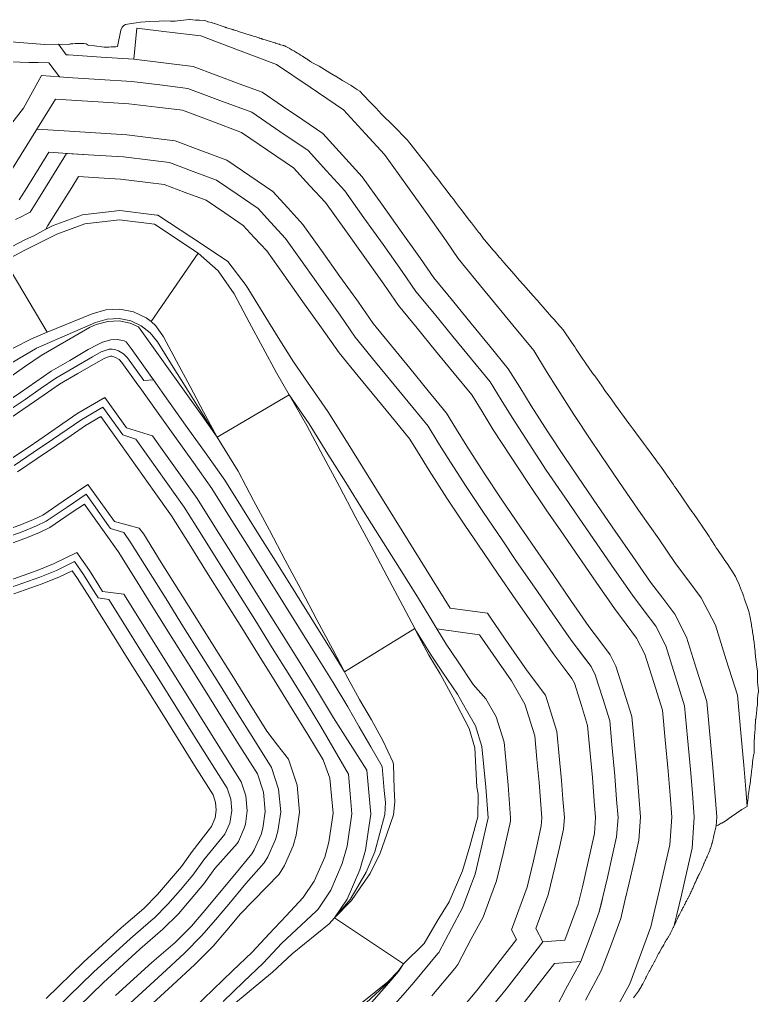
# Model space of a CAD drawing. Header units: inches. Extents: x 477581 to 478656, y 6770716 to 6772554.
# Drawn here: x 478324.3 to 478656.3, y 6772102.3 to 6772540.9 of the extents above; entities that cross this region are included whole.
import ezdxf

# ---------------------------------------------------------------- set-up
doc = ezdxf.new("R2010")
doc.units = ezdxf.units.IN
doc.header["$MEASUREMENT"] = 0
doc.linetypes.add('CONTINUOUS-0-2-1-1-0', pattern=[0])
doc.linetypes.add('CONTINUOUS-0-7-1-1-1', pattern=[0])
for name, color, linetype in [('1', 7, 'Continuous'), ('300', 2, 'Continuous'), ('301', 2, 'Continuous'), ('302', 2, 'Continuous'), ('304', 2, 'Continuous')]:
    doc.layers.add(name, color=color, linetype=linetype)

msp = doc.modelspace()

# ---------------------------------------------------------------- linework, layer by layer
at = {"layer": '1', "linetype": 'CONTINUOUS-0-7-1-1-1', "lineweight": 0}
for points in [[(478465.84, 6772137.16, 310), (478463.41, 6772134.48, 309.64), (478446.8, 6772121.1, 307.5), (478437.87, 6772112.8, 306.32), (478428.32, 6772104.85, 305.08), (478418.57, 6772096.73, 303.81), (478408.16, 6772088.07, 302.45), (478392.52, 6772075.74, 300.47), (478375.74, 6772061.49, 298.39), (478372.49, 6772058.53, 298)], [(478496.72, 6772116.62, 310), (478494.34, 6772113.23, 309.86), (478489.82, 6772108.43, 309.64), (478472.87, 6772094.81, 307.5), (478464.18, 6772086.76, 306.32), (478453.92, 6772078.14, 305.08), (478444.17, 6772070.02, 303.81), (478433.41, 6772061.01, 302.45), (478417.85, 6772048.76, 300.47), (478401.9, 6772035.31, 298.39), (478399.02, 6772032.74, 298)]]:
    msp.add_polyline3d(points, dxfattribs=at)
at = {"layer": '300', "linetype": 'CONTINUOUS-0-2-1-1-0', "lineweight": 0}
for points in [[(478404.54, 6772435.95, 340), (478384.93, 6772448.95, 340), (478369.26, 6772450.88, 340), (478353.57, 6772449.08, 340), (478341.07, 6772444.5, 340), (478327.01, 6772437.36, 340), (478317.6, 6772432.48, 340), (478336.69, 6772400.42, 340)], [(478404.54, 6772435.95, 340), (478383.39, 6772405.16, 340), (478381.16, 6772406.93, 340), (478375.55, 6772409.5, 340), (478369.4, 6772410.72, 340), (478363.04, 6772410.45, 340), (478356.96, 6772408.69, 340), (478336.69, 6772400.42, 340)], [(478445.37, 6772372.24, 334), (478439.68, 6772382.09, 335.29), (478433.6, 6772393.48, 336.58), (478427.52, 6772404.86, 337.87), (478420.66, 6772417.71, 339.11), (478413.47, 6772428.03, 339.71), (478404.54, 6772435.95, 340)], [(478413.05, 6772353.26, 334), (478406.98, 6772364.64, 335.29), (478400.91, 6772376.02, 336.58), (478394.83, 6772387.4, 337.87), (478389, 6772398.31, 339.11), (478385.59, 6772403.21, 339.71), (478383.39, 6772405.16, 340)], [(478336.69, 6772400.42, 340), (478329.34, 6772397.3, 340.8), (478321.66, 6772393.37, 341.66), (478313.76, 6772389.29, 342.54), (478306.45, 6772385.6, 343.34), (478299.1, 6772381.21, 343.71), (478287.97, 6772378.23, 344.4), (478277.44, 6772375.93, 345.48), (478272.34, 6772374.75, 346)], [(478501.84, 6772267.2, 322), (478496.54, 6772277.41, 323.13), (478489.37, 6772290.88, 324.64), (478482.25, 6772304.26, 326.16), (478475.13, 6772317.65, 327.68), (478468.01, 6772331.04, 329.19), (478460.89, 6772344.42, 330.71), (478453.29, 6772358.54, 332.2), (478445.37, 6772372.24, 334)], [(478470.26, 6772247.81, 322), (478465.01, 6772257.88, 323.13), (478457.92, 6772271.21, 324.64), (478450.8, 6772284.59, 326.16), (478443.68, 6772297.98, 327.68), (478436.56, 6772311.37, 329.19), (478429.44, 6772324.76, 330.71), (478422.44, 6772337.92, 332.2), (478414.76, 6772350.47, 333.67), (478413.05, 6772353.26, 334)], [(478530.35, 6772192.81, 316), (478529.73, 6772195.92, 316.32), (478528.9, 6772213.57, 317.43), (478526.23, 6772222.29, 317.55), (478518.99, 6772236.42, 318.61), (478513.2, 6772246.9, 319.67), (478508.23, 6772255.31, 320.65), (478502.53, 6772265.93, 321.86), (478501.84, 6772267.2, 322)], [(478492.84, 6772189.39, 316), (478492.57, 6772195.06, 316.32), (478492.32, 6772206.22, 317.43), (478492.06, 6772207.33, 317.55), (478487.44, 6772216.88, 318.61), (478482.4, 6772226.28, 319.67), (478477.04, 6772235.28, 320.65), (478470.94, 6772246.54, 321.86), (478470.26, 6772247.81, 322)], [(478496.72, 6772116.62, 310), (478506.11, 6772125.69, 311.09), (478511.88, 6772135.66, 311.79), (478517.26, 6772144.35, 312.56), (478523.27, 6772158.41, 313.59), (478526.56, 6772169.47, 314.49), (478530.19, 6772182.56, 315.41), (478530.35, 6772192.81, 316)], [(478465.84, 6772137.16, 310), (478473.44, 6772144.95, 311.09), (478477.38, 6772150.77, 311.79), (478481.74, 6772157.13, 312.56), (478486.35, 6772166.3, 313.59), (478489.28, 6772174.84, 314.49), (478492.28, 6772183.55, 315.41), (478492.84, 6772189.39, 316)]]:
    msp.add_polyline3d(points, dxfattribs=at)
at = {"layer": '301', "linetype": 'CONTINUOUS-0-2-1-1-0', "lineweight": 0}
for p, q in [((478375.61, 6772523.13, 394), (478376.91, 6772537.07, 394)), ((478341.73, 6772529.77, 394), (478345.26, 6772525.05, 394))]:
    msp.add_line(p, q, dxfattribs=at)
for points in [[(478345.26, 6772525.05, 394), (478346.24, 6772524.99, 394), (478360.92, 6772524.06, 394), (478375.61, 6772523.13, 394), (478388.97, 6772521.48, 394), (478402.34, 6772519.84, 394), (478412.65, 6772515.96, 394), (478422.96, 6772512.09, 394), (478433.27, 6772508.22, 394), (478442.39, 6772502.03, 394), (478451.5, 6772495.85, 394), (478460.61, 6772489.66, 394), (478469.43, 6772479.95, 394), (478478.26, 6772470.25, 394), (478486.99, 6772457.98, 394), (478495.73, 6772445.72, 394), (478504.47, 6772433.46, 394), (478510.43, 6772424.81, 394), (478518.79, 6772414.59, 394), (478527.16, 6772404.38, 394), (478535.52, 6772394.17, 394), (478543.88, 6772383.95, 394), (478549.01, 6772375.67, 394), (478554.15, 6772367.38, 394), (478561.64, 6772355.68, 394), (478569.31, 6772344.07, 394), (478577.55, 6772331.98, 394), (478584.02, 6772322.53, 394), (478591.95, 6772311.06, 394), (478599.88, 6772299.6, 394), (478607.8, 6772288.14, 394), (478613.23, 6772280.88, 394), (478618.67, 6772273.62, 394), (478623.93, 6772263.36, 394), (478628.49, 6772248.92, 394), (478633.04, 6772234.48, 394), (478634.4, 6772219.6, 394), (478635.75, 6772204.72, 394), (478636.63, 6772193.63, 394), (478637.52, 6772182.55, 394), (478637.23, 6772178.47, 394)], [(478315.42, 6772487.62, 382), (478326.07, 6772501.08, 382), (478334.22, 6772515.78, 382), (478342.18, 6772515.16, 382), (478345.81, 6772514.93, 382), (478360.24, 6772514.01, 382), (478374.67, 6772513.1, 382), (478387.3, 6772511.54, 382), (478399.92, 6772509.99, 382), (478414.27, 6772504.6, 382), (478428.61, 6772499.21, 382), (478441.29, 6772490.61, 382), (478453.97, 6772482, 382), (478462.18, 6772472.96, 382), (478470.4, 6772463.92, 382), (478479.01, 6772451.84, 382), (478487.61, 6772439.76, 382), (478496.22, 6772427.68, 382), (478502.38, 6772418.75, 382), (478510.7, 6772408.59, 382), (478519.02, 6772398.42, 382), (478527.34, 6772388.25, 382), (478535.67, 6772378.09, 382), (478540.65, 6772370.05, 382), (478545.62, 6772362.01, 382), (478553.19, 6772350.19, 382), (478560.95, 6772338.46, 382), (478569.24, 6772326.31, 382), (478575.73, 6772316.82, 382), (478583.69, 6772305.3, 382), (478591.66, 6772293.78, 382), (478599.63, 6772282.26, 382), (478604.86, 6772275.26, 382), (478610.1, 6772268.27, 382), (478614.59, 6772259.52, 382), (478618.85, 6772246, 382), (478623.11, 6772232.48, 382), (478624.41, 6772218.17, 382), (478625.72, 6772203.87, 382), (478626.57, 6772193.19, 382), (478627.42, 6772182.5, 382), (478626.42, 6772168.57, 382), (478624.03, 6772158.01, 382), (478621.65, 6772147.46, 382), (478619.56, 6772138.71, 382), (478618.42, 6772133.92, 382)], [(478342.18, 6772515.16, 382), (478345.81, 6772514.93, 382), (478360.24, 6772514.01, 382), (478374.67, 6772513.1, 382), (478387.3, 6772511.54, 382), (478399.92, 6772509.99, 382), (478414.27, 6772504.6, 382), (478428.61, 6772499.21, 382), (478441.29, 6772490.61, 382), (478453.97, 6772482, 382), (478462.18, 6772472.96, 382), (478470.4, 6772463.92, 382), (478479.01, 6772451.84, 382), (478487.61, 6772439.76, 382), (478496.22, 6772427.68, 382), (478502.38, 6772418.75, 382), (478510.7, 6772408.59, 382), (478519.02, 6772398.42, 382), (478527.34, 6772388.25, 382), (478535.67, 6772378.09, 382), (478540.65, 6772370.05, 382), (478545.62, 6772362.01, 382), (478553.19, 6772350.19, 382), (478560.95, 6772338.46, 382), (478569.24, 6772326.31, 382), (478575.73, 6772316.82, 382), (478583.69, 6772305.3, 382), (478591.66, 6772293.78, 382), (478599.63, 6772282.26, 382), (478604.86, 6772275.26, 382), (478610.1, 6772268.27, 382), (478614.59, 6772259.52, 382), (478618.85, 6772246, 382), (478623.11, 6772232.48, 382), (478624.41, 6772218.17, 382), (478625.72, 6772203.87, 382), (478626.57, 6772193.19, 382), (478627.42, 6772182.5, 382), (478626.42, 6772168.57, 382), (478624.03, 6772158.01, 382), (478621.65, 6772147.46, 382), (478619.56, 6772138.71, 382), (478618.42, 6772133.92, 382)], [(478318.38, 6772469.56, 370), (478329.71, 6772487.78, 370), (478340.41, 6772505.18, 370), (478343.48, 6772504.98, 370), (478345.17, 6772504.88, 370), (478359.59, 6772503.96, 370), (478373.44, 6772503.1, 370), (478386.07, 6772501.55, 370), (478397.5, 6772500.14, 370), (478410.72, 6772495.17, 370), (478423.95, 6772490.21, 370), (478435.63, 6772482.28, 370), (478447.32, 6772474.34, 370), (478454.68, 6772466.25, 370), (478461.81, 6772458.62, 370), (478470.81, 6772445.99, 370), (478479.41, 6772433.92, 370), (478487.92, 6772421.99, 370), (478494.59, 6772412.37, 370), (478502.91, 6772402.21, 370), (478511.23, 6772392.04, 370), (478519.55, 6772381.88, 370), (478527.46, 6772372.22, 370), (478532.09, 6772364.75, 370), (478537.14, 6772356.58, 370), (478544.79, 6772344.64, 370), (478552.63, 6772332.79, 370), (478560.92, 6772320.62, 370), (478567.44, 6772311.09, 370), (478575.41, 6772299.57, 370), (478583.38, 6772288.05, 370), (478591.57, 6772276.22, 370), (478596.8, 6772269.23, 370), (478601.53, 6772262.92, 370), (478605.24, 6772255.68, 370), (478609.25, 6772242.97, 370), (478613.18, 6772230.49, 370), (478614.39, 6772217.26, 370), (478615.68, 6772203.07, 370), (478616.53, 6772192.39, 370), (478617.32, 6772182.46, 370), (478616.43, 6772170.04, 370), (478614.21, 6772160.23, 370), (478611.85, 6772149.79, 370), (478609.76, 6772141.04, 370), (478607.89, 6772133.2, 370), (478598.42, 6772107.56, 370), (478590.84, 6772093.68, 370)], [(478332.1, 6772491.68, 370), (478344.3, 6772490.9, 370), (478358.37, 6772490.01, 370), (478372.44, 6772489.12, 370), (478383.29, 6772487.79, 370), (478394.14, 6772486.45, 370), (478405.8, 6772482.07, 370), (478417.46, 6772477.69, 370), (478427.77, 6772470.69, 370), (478438.08, 6772463.7, 370), (478444.85, 6772456.24, 370), (478451.63, 6772448.78, 370), (478459.92, 6772437.14, 370), (478468.22, 6772425.5, 370), (478476.51, 6772413.87, 370), (478483.12, 6772404.27, 370), (478491.35, 6772394.22, 370), (478499.58, 6772384.17, 370), (478507.81, 6772374.12, 370), (478516.04, 6772364.07, 370), (478520.65, 6772356.63, 370), (478525.26, 6772349.18, 370), (478533.02, 6772337.06, 370), (478540.97, 6772325.04, 370), (478549.36, 6772312.73, 370), (478555.9, 6772303.18, 370), (478563.96, 6772291.52, 370), (478572.02, 6772279.86, 370), (478580.09, 6772268.2, 370), (478584.85, 6772261.83, 370), (478589.61, 6772255.47, 370), (478592.24, 6772250.34, 370), (478595.81, 6772239.03, 370), (478599.38, 6772227.72, 370), (478600.56, 6772214.77, 370), (478601.73, 6772201.82, 370), (478602.51, 6772192.11, 370), (478603.28, 6772182.41, 370), (478602.55, 6772172.1, 370), (478600.37, 6772162.5, 370), (478598.2, 6772152.91, 370), (478596.3, 6772144.93, 370), (478594.4, 6772136.96, 370), (478590.02, 6772125.17, 370), (478585.65, 6772113.39, 370), (478578.49, 6772100.29, 370)], [(478322.54, 6772451.04, 358), (478325.67, 6772452.53, 358), (478327.19, 6772453.46, 358), (478329.01, 6772454.38, 358), (478332.77, 6772460.38, 358), (478344.19, 6772478.75, 358), (478345.41, 6772480.74, 358), (478357.63, 6772479.97, 358), (478370.92, 6772479.16, 358), (478383.13, 6772477.66, 358), (478391.72, 6772476.6, 358), (478402.26, 6772472.64, 358), (478412.8, 6772468.68, 358), (478422.12, 6772462.36, 358), (478431.43, 6772456.04, 358), (478437.03, 6772449.88, 358), (478443.78, 6772442.46, 358), (478451.94, 6772431, 358), (478460.1, 6772419.54, 358), (478468.27, 6772408.09, 358), (478475.07, 6772398.22, 358), (478484.28, 6772386.96, 358), (478492.61, 6772376.79, 358), (478500.93, 6772366.63, 358), (478507.83, 6772358.2, 358), (478512.28, 6772351.01, 358), (478516.82, 6772343.69, 358), (478524.66, 6772331.45, 358), (478532.69, 6772319.31, 358), (478541.05, 6772307.04, 358), (478547.63, 6772297.43, 358), (478555.61, 6772285.88, 358), (478563.58, 6772274.36, 358), (478572.14, 6772262.01, 358), (478577.53, 6772254.8, 358), (478581.04, 6772250.12, 358), (478582.9, 6772246.5, 358), (478586.29, 6772235.74, 358), (478589.45, 6772225.72, 358), (478590.42, 6772215.08, 358), (478591.69, 6772201.08, 358), (478592.54, 6772190.47, 358), (478593.18, 6772182.37, 358), (478592.56, 6772173.58, 358), (478590.74, 6772165.54, 358), (478588.42, 6772155.3, 358), (478586.35, 6772146.63, 358), (478585.69, 6772143.86, 358), (478584.74, 6772139.89, 358), (478580.6, 6772128.73, 358), (478576.46, 6772117.57, 358), (478564.57, 6772116.67, 358), (478550.94, 6772099.13, 358)], [(478317.56, 6772437.18, 346), (478326.99, 6772442, 346), (478330.66, 6772443.75, 346), (478336.06, 6772446.67, 346), (478336.97, 6772448.33, 346), (478347.78, 6772465.36, 346), (478350.84, 6772470.31, 346), (478357.48, 6772469.89, 346), (478369.69, 6772469.17, 346), (478381.9, 6772467.67, 346), (478389.3, 6772466.75, 346), (478398.72, 6772463.22, 346), (478408.14, 6772459.68, 346), (478416.46, 6772454.03, 346), (478424.79, 6772448.38, 346), (478429.67, 6772443, 346), (478435.33, 6772436.96, 346), (478443.01, 6772426.18, 346), (478451.61, 6772414.1, 346), (478459.93, 6772402.43, 346), (478467.82, 6772391.18, 346), (478476.49, 6772380.58, 346), (478484.81, 6772370.42, 346), (478493.14, 6772360.25, 346), (478499.62, 6772352.33, 346), (478503.07, 6772346.77, 346), (478508.34, 6772338.26, 346), (478516.26, 6772325.89, 346), (478524.37, 6772313.63, 346), (478532.74, 6772301.35, 346), (478539.34, 6772291.7, 346), (478547.33, 6772280.15, 346), (478555.31, 6772268.62, 346), (478564.08, 6772255.97, 346), (478569.47, 6772248.77, 346), (478572.47, 6772244.77, 346), (478573.55, 6772242.66, 346), (478576.69, 6772232.71, 346), (478579.52, 6772223.73, 346), (478580.39, 6772214.17, 346), (478581.66, 6772200.28, 346), (478582.5, 6772189.67, 346), (478583.09, 6772182.33, 346), (478582.57, 6772175.06, 346), (478580.92, 6772167.76, 346), (478577.18, 6772151.22, 346), (478575.3, 6772143.4, 346), (478569.27, 6772127.13, 346), (478559.36, 6772126.38, 346), (478542.88, 6772105.16, 346), (478541.63, 6772103.48, 346), (478522.28, 6772080.08, 346)], [(478336.06, 6772446.67, 346), (478339.39, 6772448.36, 346), (478352.59, 6772453.2, 346), (478369.27, 6772455.11, 346), (478385.94, 6772453.06, 346), (478386.42, 6772453, 346), (478406.86, 6772439.45, 346), (478417.91, 6772432.23, 346), (478426.07, 6772421.32, 346), (478433.69, 6772408.89, 346), (478440.53, 6772397.97, 346), (478447.33, 6772387.15, 346), (478453.66, 6772377.96, 346), (478462.78, 6772364.73, 346), (478471.12, 6772351.38, 346), (478517.81, 6772276.46, 346), (478534.46, 6772274.16, 346), (478535.97, 6772271.97, 346), (478544.17, 6772260.11, 346), (478552.38, 6772248.25, 346), (478560.55, 6772237.33, 346), (478563.13, 6772229.14, 346), (478565.71, 6772220.96, 346), (478566.72, 6772209.94, 346), (478567.72, 6772198.92, 346), (478568.38, 6772190.59, 346), (478569.05, 6772182.27, 346), (478568.68, 6772177.11, 346), (478566.81, 6772168.88, 346), (478564.95, 6772160.64, 346), (478561.84, 6772147.62, 346), (478556.31, 6772132.45, 346), (478559.36, 6772126.38, 346)], [(478319.93, 6772380.24, 334), (478326.98, 6772385.09, 334), (478334.02, 6772389.93, 334), (478342.51, 6772394.9, 334), (478351.01, 6772399.87, 334), (478355.72, 6772402.49, 334), (478358.72, 6772403.79, 334), (478363.89, 6772405.28, 334), (478369, 6772405.49, 334), (478373.94, 6772404.52, 334), (478377.79, 6772402.75, 334), (478388.97, 6772387.07, 334), (478397.63, 6772374.91, 334), (478406.29, 6772362.76, 334), (478413.05, 6772353.26, 334), (478445.37, 6772372.24, 334), (478454.34, 6772359.24, 334), (478462.84, 6772345.64, 334), (478470.86, 6772332.82, 334), (478478.88, 6772320, 334), (478494.92, 6772294.35, 334), (478503.01, 6772281.42, 334), (478509.01, 6772271.6, 334), (478509.97, 6772270.03, 334), (478511.76, 6772267.13, 334), (478515.96, 6772260.27, 334), (478521.29, 6772252.33, 334), (478528.15, 6772242.11, 334), (478533.79, 6772235.62, 334), (478538.38, 6772227.61, 334), (478541.98, 6772216.19, 334), (478542.86, 6772206.53, 334), (478543.74, 6772196.87, 334), (478544.91, 6772182.17, 334), (478544.8, 6772180.65, 334), (478541.51, 6772166.09, 334), (478538.6, 6772153.91, 334), (478535.57, 6772145.75, 334), (478532.54, 6772137.59, 334), (478527.16, 6772127.74, 334), (478521.19, 6772116.33, 334), (478519.84, 6772114.52, 334), (478509.56, 6772102.18, 334)], [(478318.72, 6772364.8, 322), (478326.76, 6772370.23, 322), (478333.59, 6772374.93, 322), (478340.52, 6772379.7, 322), (478348.8, 6772384.54, 322), (478357.04, 6772389.36, 322), (478360.9, 6772391.51, 322), (478362.26, 6772392.1, 322), (478364.61, 6772392.78, 322), (478365.95, 6772392.83, 322), (478367.07, 6772392.61, 322), (478368.73, 6772392.03, 322), (478370.98, 6772390.75, 322), (478372.76, 6772388.93, 322), (478380.06, 6772378.68, 322), (478384.44, 6772378.94, 322), (478391.21, 6772369.43, 322), (478399.64, 6772357.61, 322), (478408.07, 6772345.78, 322), (478416.5, 6772333.95, 322), (478424.47, 6772321.2, 322), (478432.44, 6772308.45, 322), (478440.42, 6772295.7, 322), (478448.39, 6772282.96, 322), (478456.36, 6772270.21, 322), (478464.34, 6772257.46, 322), (478470.26, 6772247.81, 322), (478501.84, 6772267.2, 322), (478502.6, 6772265.97, 322), (478508.89, 6772255.73, 322), (478514.31, 6772247.65, 322), (478521.01, 6772237.67, 322), (478525.06, 6772230.61, 322), (478529.1, 6772223.55, 322), (478532.05, 6772214.2, 322), (478532.88, 6772205.11, 322), (478533.71, 6772196.01, 322), (478534.81, 6772182.13, 322), (478531.7, 6772168.37, 322), (478528.95, 6772156.84, 322), (478526.15, 6772149.31, 322), (478523.36, 6772141.78, 322), (478518.28, 6772132.49, 322), (478512.64, 6772121.7, 322), (478512.24, 6772121.17, 322), (478501.38, 6772108.11, 322), (478496.55, 6772102.51, 322), (478489.47, 6772094.47, 322)], [(478320.22, 6772343.3, 310), (478328.56, 6772348.95, 310), (478337.26, 6772354.84, 310), (478343.79, 6772359.32, 310), (478350.52, 6772363.95, 310), (478362.6, 6772371.02, 310), (478362.62, 6772371.03, 310), (478372.3, 6772357.45, 310), (478383.99, 6772353.84, 310), (478387.67, 6772348.67, 310), (478395.88, 6772337.16, 310), (478404.08, 6772325.66, 310), (478412.01, 6772312.98, 310), (478419.93, 6772300.3, 310), (478427.86, 6772287.62, 310), (478435.79, 6772274.95, 310), (478443.72, 6772262.27, 310), (478451.65, 6772249.59, 310), (478458.53, 6772238.38, 310), (478465.41, 6772227.18, 310), (478480.3, 6772203.66, 310), (478481.2, 6772193.74, 310), (478482.1, 6772183.82, 310), (478480.97, 6772175.94, 310), (478479.78, 6772167.71, 310), (478477.23, 6772158.75, 310), (478474.33, 6772152.15, 310), (478471.5, 6772145.67, 310), (478465.84, 6772137.16, 310), (478471.66, 6772133.28, 310), (478496.72, 6772116.62, 310), (478494.42, 6772113.17, 310), (478490, 6772108.25, 310), (478474.1, 6772093.57, 310)], [(478391.21, 6772369.43, 322), (478399.64, 6772357.61, 322), (478408.07, 6772345.78, 322), (478416.5, 6772333.95, 322), (478424.47, 6772321.2, 322), (478432.44, 6772308.45, 322), (478440.42, 6772295.7, 322), (478448.39, 6772282.96, 322), (478456.36, 6772270.21, 322), (478464.34, 6772257.46, 322), (478470.26, 6772247.81, 322)], [(478321.83, 6772340.51, 298), (478330.37, 6772346.28, 298), (478339.08, 6772352.18, 298), (478345.61, 6772356.67, 298), (478352.25, 6772361.24, 298), (478361.71, 6772366.77, 298), (478370.64, 6772354.24, 298), (478376.57, 6772352.32, 298), (478382.12, 6772344.53, 298), (478390.22, 6772333.17, 298), (478398.31, 6772321.8, 298), (478406.22, 6772309.16, 298), (478414.13, 6772296.52, 298), (478422.04, 6772283.87, 298), (478429.94, 6772271.23, 298), (478437.85, 6772258.59, 298), (478445.76, 6772245.94, 298), (478452.73, 6772234.59, 298), (478459.7, 6772223.25, 298), (478472.03, 6772201.82, 298), (478472.84, 6772192.93, 298), (478473.65, 6772184.04, 298), (478471.55, 6772169.47, 298), (478469.3, 6772161.6, 298), (478464.09, 6772149.71, 298), (478458.38, 6772141.12, 298), (478457.6, 6772140.21, 298), (478442.11, 6772125.83, 298), (478433.73, 6772116.9, 298), (478424.89, 6772108.42, 298), (478415.76, 6772099.67, 298)], [(478312.34, 6772309.46, 286), (478324.37, 6772313.68, 286), (478330.6, 6772316.27, 286), (478334.68, 6772318.24, 286), (478343.92, 6772324.5, 286), (478355.01, 6772332, 286), (478360.06, 6772324.9, 286), (478366.92, 6772315.27, 286), (478378.09, 6772312.4, 286), (478380.07, 6772309.62, 286), (478387.98, 6772296.98, 286), (478395.88, 6772284.34, 286), (478403.79, 6772271.7, 286), (478411.69, 6772259.06, 286), (478419.6, 6772246.42, 286), (478427.5, 6772233.78, 286), (478435.41, 6772221.14, 286), (478440.24, 6772214.81, 286), (478445.07, 6772208.47, 286), (478448.98, 6772196.86, 286), (478450.09, 6772184.66, 286), (478448.61, 6772174.37, 286), (478447.23, 6772169.54, 286), (478443.37, 6772160.72, 286), (478440.99, 6772156.85, 286), (478423.62, 6772138.97, 286), (478417.48, 6772131.75, 286), (478411.33, 6772124.53, 286), (478403.02, 6772116.23, 286), (478393.05, 6772107.01, 286), (478376.98, 6772092.23, 286)], [(478313.42, 6772306.43, 274), (478325.52, 6772310.68, 274), (478331.92, 6772313.33, 274), (478336.29, 6772315.45, 274), (478345.72, 6772321.83, 274), (478354.21, 6772327.58, 274), (478357.45, 6772323.03, 274), (478364.31, 6772313.41, 274), (478365.15, 6772312.22, 274), (478371.07, 6772310.32, 274), (478374.31, 6772305.77, 274), (478382.2, 6772293.15, 274), (478390.09, 6772280.54, 274), (478397.98, 6772267.92, 274), (478405.87, 6772255.31, 274), (478413.76, 6772242.7, 274), (478421.64, 6772230.08, 274), (478429.53, 6772217.47, 274), (478437.42, 6772204.85, 274), (478440.7, 6772195.11, 274), (478441.64, 6772184.88, 274), (478440.37, 6772176.13, 274), (478439.31, 6772172.39, 274), (478435.9, 6772164.62, 274), (478434.23, 6772161.9, 274), (478425.91, 6772152.66, 274), (478418.31, 6772143.42, 274), (478412.27, 6772136.33, 274), (478406.23, 6772129.23, 274), (478398.41, 6772121.42, 274), (478388.35, 6772112.11, 274), (478372.22, 6772097.27, 274)], [(478319.64, 6772288.86, 262), (478332.18, 6772293.26, 262), (478339.56, 6772296.32, 262), (478349.99, 6772301.38, 262), (478355.71, 6772293.34, 262), (478359.98, 6772286.52, 262), (478361.59, 6772283.95, 262), (478371.14, 6772282.68, 262), (478377.38, 6772272.71, 262), (478385.12, 6772260.33, 262), (478392.86, 6772247.95, 262), (478400.61, 6772235.57, 262), (478408.35, 6772223.19, 262), (478416.09, 6772210.81, 262), (478423.84, 6772198.42, 262), (478425.99, 6772192.01, 262), (478426.61, 6772185.27, 262), (478425.74, 6772179.26, 262), (478425.23, 6772177.46, 262), (478422.64, 6772171.55, 262), (478422.14, 6772170.74, 262), (478412.09, 6772159.36, 262), (478407.11, 6772152.45, 262), (478401.39, 6772145.72, 262), (478395.66, 6772139, 262), (478388.72, 6772132.07, 262), (478378.35, 6772123.19, 262), (478361.96, 6772108.12, 262), (478345.27, 6772091.91, 262)], [(478320.72, 6772285.83, 250), (478333.33, 6772290.26, 250), (478340.88, 6772293.39, 250), (478348.95, 6772297.3, 250), (478353.04, 6772291.56, 250), (478357.25, 6772284.82, 250), (478358.86, 6772282.25, 250), (478359.66, 6772280.97, 250), (478364.44, 6772280.33, 250), (478371.48, 6772269.08, 250), (478379.15, 6772256.8, 250), (478386.83, 6772244.53, 250), (478394.5, 6772232.26, 250), (478402.18, 6772219.99, 250), (478409.85, 6772207.71, 250), (478417.53, 6772195.44, 250), (478419.17, 6772190.57, 250), (478419.64, 6772185.46, 250), (478418.95, 6772180.71, 250), (478418.7, 6772179.81, 250), (478416.49, 6772174.77, 250), (478407.03, 6772163.26, 250), (478402.09, 6772156.39, 250), (478396.53, 6772149.86, 250), (478390.97, 6772143.33, 250), (478384.59, 6772136.95, 250), (478384.39, 6772136.76, 250), (478374.11, 6772127.96, 250), (478357.58, 6772112.76, 250), (478340.75, 6772096.42, 250)]]:
    msp.add_polyline3d(points, dxfattribs=at)
at = {"layer": '302', "linetype": 'CONTINUOUS-0-2-1-1-0', "lineweight": 0}
for points in [[(478376.91, 6772537.07, 394), (478390.24, 6772535.43, 394), (478405.71, 6772533.53, 394), (478422.73, 6772527.13, 394), (478439.75, 6772520.74, 394), (478454.8, 6772510.52, 394), (478469.85, 6772500.31, 394), (478479.68, 6772489.49, 394), (478488.3, 6772480.28, 394), (478498.61, 6772465.81, 394), (478507.22, 6772453.73, 394), (478515.94, 6772441.48, 394), (478521.37, 6772433.55, 394), (478529.33, 6772423.83, 394), (478537.65, 6772413.67, 394), (478545.97, 6772403.5, 394), (478555.29, 6772392.11, 394), (478561.11, 6772382.73, 394), (478565.95, 6772374.9, 394), (478573.33, 6772363.38, 394), (478580.89, 6772351.93, 394), (478589.11, 6772339.89, 394), (478595.54, 6772330.48, 394), (478603.49, 6772318.99, 394), (478611.45, 6772307.48, 394), (478619.05, 6772296.47, 394), (478624.13, 6772289.69, 394), (478630.58, 6772281.07, 394), (478636.93, 6772268.7, 394), (478641.8, 6772253.24, 394), (478646.85, 6772237.25, 394), (478648.39, 6772220.36, 394), (478649.7, 6772205.86, 394), (478650.56, 6772195.1, 394), (478651.18, 6772187.33, 394)], [(478319.62, 6772521.83, 382), (478324.39, 6772521.73, 382), (478328.53, 6772521.64, 382), (478332.67, 6772521.55, 382), (478337.46, 6772521.45, 382), (478342.18, 6772515.16, 382)], [(478324.12, 6772459.9, 358), (478326.87, 6772464.14, 358), (478337.51, 6772481.25, 358), (478343.75, 6772480.85, 358), (478357.63, 6772479.97, 358), (478370.92, 6772479.16, 358), (478383.13, 6772477.66, 358), (478391.72, 6772476.6, 358), (478402.26, 6772472.64, 358), (478412.8, 6772468.68, 358), (478422.12, 6772462.36, 358), (478431.43, 6772456.04, 358), (478437.03, 6772449.88, 358), (478443.78, 6772442.46, 358), (478451.94, 6772431, 358), (478460.1, 6772419.54, 358), (478468.27, 6772408.09, 358), (478475.07, 6772398.22, 358), (478484.28, 6772386.96, 358), (478492.61, 6772376.79, 358), (478500.93, 6772366.63, 358), (478507.83, 6772358.2, 358), (478512.28, 6772351.01, 358), (478516.82, 6772343.69, 358), (478524.66, 6772331.45, 358), (478532.69, 6772319.31, 358), (478541.05, 6772307.04, 358), (478547.63, 6772297.43, 358), (478555.61, 6772285.88, 358), (478563.58, 6772274.36, 358), (478572.14, 6772262.01, 358), (478581.04, 6772250.12, 358), (478582.9, 6772246.5, 358), (478586.29, 6772235.74, 358), (478589.45, 6772225.72, 358), (478590.42, 6772215.08, 358), (478591.69, 6772201.08, 358), (478592.54, 6772190.47, 358), (478593.18, 6772182.37, 358), (478592.56, 6772173.58, 358), (478590.74, 6772165.54, 358), (478588.42, 6772155.3, 358), (478586.35, 6772146.63, 358), (478584.74, 6772139.89, 358), (478580.6, 6772128.73, 358), (478576.46, 6772117.57, 358), (478569.61, 6772105.04, 358), (478565.84, 6772097.83, 358)], [(478317.13, 6772384.36, 334), (478324.51, 6772388.82, 334), (478331.43, 6772393, 334), (478331.92, 6772393.24, 334), (478358.38, 6772404.73, 334), (478363.72, 6772406.28, 334), (478369.08, 6772406.5, 334), (478374.25, 6772405.48, 334), (478378.95, 6772403.32, 334), (478382.95, 6772400.17, 334), (478386.21, 6772396.06, 334), (478392.62, 6772385.83, 334), (478399.43, 6772374.97, 334), (478406.24, 6772364.12, 334), (478413.05, 6772353.26, 334), (478445.37, 6772372.24, 334), (478454.34, 6772359.24, 334), (478462.84, 6772345.64, 334), (478470.86, 6772332.82, 334), (478478.88, 6772320, 334), (478494.92, 6772294.35, 334), (478503.01, 6772281.42, 334), (478509.01, 6772271.6, 334), (478509.97, 6772270.03, 334), (478511.76, 6772267.13, 334), (478530.93, 6772264.48, 334), (478537.12, 6772255.53, 334), (478545.26, 6772243.76, 334), (478551.28, 6772233.26, 334), (478555.78, 6772218.97, 334), (478556.73, 6772208.51, 334), (478557.69, 6772198.06, 334), (478558.32, 6772190.14, 334), (478558.95, 6772182.23, 334), (478558.69, 6772178.59, 334), (478556.92, 6772170.75, 334), (478555.14, 6772162.92, 334), (478552.38, 6772151.07, 334), (478545.36, 6772131.81, 334), (478547.51, 6772127.52, 334), (478530.4, 6772105.27, 334), (478520.93, 6772093.93, 334)], [(478316.92, 6772368.06, 322), (478324.67, 6772373.3, 322), (478331.6, 6772378.07, 322), (478338.53, 6772382.84, 322), (478346.85, 6772387.7, 322), (478355.17, 6772392.57, 322), (478359.45, 6772394.94, 322), (478361.58, 6772395.87, 322), (478365.24, 6772396.93, 322), (478368.35, 6772397.06, 322), (478371.33, 6772396.47, 322), (478372.24, 6772396.05, 322), (478374.36, 6772393.08, 322), (478384.44, 6772378.94, 322), (478382.79, 6772381.26, 322)], [(478320.52, 6772362.13, 310), (478328.57, 6772367.58, 310), (478335.41, 6772372.28, 310), (478342.25, 6772376.99, 310), (478350.42, 6772381.77, 310), (478358.6, 6772386.55, 310), (478362.33, 6772388.62, 310), (478363.36, 6772389.07, 310), (478365.13, 6772389.58, 310), (478365.7, 6772389.6, 310), (478366.22, 6772389.5, 310), (478367.39, 6772389.09, 310), (478369, 6772388.18, 310), (478370.29, 6772386.86, 310), (478377.44, 6772376.82, 310), (478378.41, 6772375.46, 310), (478385.77, 6772365.14, 310), (478394.09, 6772353.46, 310), (478402.41, 6772341.78, 310), (478410.73, 6772330.1, 310), (478418.68, 6772317.39, 310), (478426.64, 6772304.67, 310), (478434.59, 6772291.95, 310), (478442.54, 6772279.24, 310), (478450.5, 6772266.52, 310), (478458.45, 6772253.81, 310), (478465.12, 6772242.93, 310), (478471.8, 6772232.06, 310), (478476.93, 6772223.11, 310), (478482.06, 6772214.15, 310), (478487.19, 6772205.19, 310), (478488.17, 6772194.41, 310), (478488.66, 6772189.01, 310), (478488.46, 6772183.65, 310), (478486.17, 6772175.29, 310), (478483.89, 6772166.83, 310), (478480.05, 6772157.74, 310), (478476.23, 6772151.27, 310), (478472.88, 6772145.49, 310), (478465.84, 6772137.16, 310)], [(478323.44, 6772337.72, 286), (478332.17, 6772343.62, 286), (478340.89, 6772349.52, 286), (478347.43, 6772354.02, 286), (478353.97, 6772358.52, 286), (478360.8, 6772362.51, 286), (478368.99, 6772351.02, 286), (478377.12, 6772339.61, 286), (478384.84, 6772328.78, 286), (478392.55, 6772317.95, 286), (478400.44, 6772305.34, 286), (478408.32, 6772292.73, 286), (478416.21, 6772280.12, 286), (478424.1, 6772267.51, 286), (478431.98, 6772254.9, 286), (478439.87, 6772242.29, 286), (478446.83, 6772230.96, 286), (478453.79, 6772219.62, 286), (478460.75, 6772208.28, 286), (478463.76, 6772199.98, 286), (478464.47, 6772192.12, 286), (478465.19, 6772184.26, 286), (478463.31, 6772171.23, 286), (478461.38, 6772164.45, 286), (478456.69, 6772153.76, 286), (478451.77, 6772146.36, 286), (478444.09, 6772138.19, 286), (478436.42, 6772130.02, 286), (478428.74, 6772121.84, 286), (478420, 6772113.47, 286), (478411.27, 6772105.09, 286), (478402.53, 6772096.71, 286)], [(478314.49, 6772303.4, 262), (478326.67, 6772307.68, 262), (478333.24, 6772310.4, 262), (478337.9, 6772312.66, 262), (478347.53, 6772319.17, 262), (478353.41, 6772323.16, 262), (478354.83, 6772321.17, 262), (478363.01, 6772309.69, 262), (478368.55, 6772301.92, 262), (478376.37, 6772289.41, 262), (478384.19, 6772276.9, 262), (478392.01, 6772264.4, 262), (478399.83, 6772251.89, 262), (478407.65, 6772239.39, 262), (478415.47, 6772226.88, 262), (478423.29, 6772214.38, 262), (478431.12, 6772201.87, 262), (478433.88, 6772193.67, 262), (478434.66, 6772185.06, 262), (478433.58, 6772177.58, 262), (478432.77, 6772174.75, 262), (478429.75, 6772167.84, 262), (478428.6, 6772165.96, 262), (478421.01, 6772156.74, 262), (478413.42, 6772147.51, 262), (478407.48, 6772140.54, 262), (478401.54, 6772133.56, 262), (478394.16, 6772126.19, 262), (478383.66, 6772117.2, 262), (478367.46, 6772102.3, 262)], [(478320.72, 6772285.83, 250), (478333.33, 6772290.26, 250), (478340.88, 6772293.39, 250), (478348.95, 6772297.3, 250), (478353.04, 6772291.56, 250), (478357.25, 6772284.82, 250), (478358.86, 6772282.25, 250), (478359.66, 6772280.97, 250), (478364.44, 6772280.33, 250), (478371.48, 6772269.08, 250), (478379.15, 6772256.8, 250), (478386.83, 6772244.53, 250), (478394.5, 6772232.26, 250), (478402.18, 6772219.99, 250), (478409.85, 6772207.71, 250), (478417.53, 6772195.44, 250), (478419.17, 6772190.57, 250), (478419.64, 6772185.46, 250), (478418.95, 6772180.71, 250), (478418.7, 6772179.81, 250), (478416.49, 6772174.77, 250), (478407.03, 6772163.26, 250), (478402.09, 6772156.39, 250), (478396.53, 6772149.86, 250), (478390.97, 6772143.33, 250), (478384.59, 6772136.95, 250), (478384.39, 6772136.76, 250), (478374.11, 6772127.96, 250), (478357.58, 6772112.76, 250), (478340.75, 6772096.42, 250)], [(478321.79, 6772282.8, 238), (478334.48, 6772287.25, 238), (478342.2, 6772290.45, 238), (478347.91, 6772293.22, 238), (478350.36, 6772289.77, 238), (478354.53, 6772283.11, 238), (478356.13, 6772280.54, 238), (478358.71, 6772276.43, 238), (478366.06, 6772264.67, 238), (478373.43, 6772252.88, 238), (478380.8, 6772241.1, 238), (478388.18, 6772229.31, 238), (478395.55, 6772217.52, 238), (478402.92, 6772205.73, 238), (478407.07, 6772199.1, 238), (478411.22, 6772192.46, 238), (478412.34, 6772189.13, 238), (478412.66, 6772185.64, 238), (478412.16, 6772182.16, 238), (478410.47, 6772178.31, 238), (478401.9, 6772167.05, 238), (478397.06, 6772160.32, 238), (478391.67, 6772153.99, 238), (478386.28, 6772147.66, 238), (478380.05, 6772141.45, 238), (478369.88, 6772132.73, 238), (478353.2, 6772117.4, 238), (478336.24, 6772100.93, 238)], [(478465.84, 6772137.16, 310), (478471.66, 6772133.28, 310), (478496.72, 6772116.62, 310), (478494.56, 6772113.07, 310), (478490.22, 6772108.03, 310), (478475.94, 6772091.84, 310)]]:
    msp.add_polyline3d(points, dxfattribs=at)
at = {"layer": '304', "linetype": 'CONTINUOUS-0-2-1-1-0', "lineweight": 0}
msp.add_polyline3d([(478305.51, 6772532.14, 393.93), (478335.56, 6772529.75, 395.15), (478341.73, 6772529.77, 394), (478346.27, 6772529.73, 395.92), (478347.25, 6772529.94, 395.96), (478348.25, 6772530.01, 395.99), (478349.24, 6772530.14, 395.95), (478350.24, 6772530.12, 395.95), (478351.24, 6772530.11, 395.94), (478352.24, 6772530.12, 395.95), (478353.24, 6772530.09, 395.91), (478354.22, 6772529.95, 395.77), (478355.05, 6772529.46, 395.53), (478357.9, 6772529.12, 396.37), (478362.28, 6772528.5, 395.89), (478364.43, 6772528.45, 395.57), (478365.5, 6772528.61, 395.79), (478366.48, 6772528.68, 395.97), (478367.5, 6772528.69, 395.9), (478368.22, 6772528.76, 396.02), (478369.77, 6772536.06, 398.9), (478370.4, 6772537.49, 398.68), (478371.09, 6772538.22, 398.43), (478371.95, 6772538.61, 398.29), (478373.63, 6772539.03, 398.3), (478376.64, 6772539.44, 398.65), (478378.7, 6772539.67, 398.94), (478382.75, 6772540.02, 399.57), (478386.99, 6772540.21, 400.24), (478389.24, 6772540.26, 400.6), (478392.12, 6772540.23, 401.06), (478394.18, 6772540.25, 401.48), (478395.19, 6772540.29, 401.71), (478396.61, 6772540.45, 402.05), (478400.62, 6772540.92, 402), (478400.64, 6772540.91, 402), (478400.82, 6772540.89, 402), (478400.84, 6772540.89, 402), (478400.96, 6772540.87, 402), (478400.98, 6772540.87, 402), (478403.34, 6772540.67, 402.11), (478405.19, 6772540.58, 402.26), (478407.41, 6772540.47, 402.46), (478407.88, 6772540.33, 402.5), (478408.04, 6772540.27, 402.5), (478408.68, 6772540.03, 402.5), (478408.71, 6772540.02, 402.5), (478408.81, 6772539.98, 402.5), (478408.84, 6772539.97, 402.5), (478408.86, 6772539.96, 402.5), (478408.9, 6772539.95, 402.5), (478408.92, 6772539.94, 402.5), (478410.46, 6772539.52, 402.68), (478410.85, 6772539.4, 402.71), (478411, 6772539.36, 402.73), (478411.75, 6772539.13, 402.79), (478411.88, 6772539.09, 402.8), (478416.23, 6772537.64, 403), (478416.47, 6772537.55, 403), (478416.5, 6772537.54, 403), (478416.58, 6772537.51, 403), (478416.7, 6772537.46, 403), (478416.86, 6772537.4, 403), (478416.99, 6772537.36, 403), (478417.12, 6772537.31, 403), (478417.22, 6772537.27, 403), (478417.29, 6772537.24, 403), (478417.32, 6772537.23, 403), (478420.16, 6772536.37, 403.23), (478420.22, 6772536.35, 403.24), (478420.59, 6772536.24, 403.27), (478420.9, 6772536.15, 403.29), (478422.05, 6772535.79, 403.38), (478422.71, 6772535.6, 403.44), (478427.92, 6772533.93, 403.76), (478428.08, 6772533.88, 403.77), (478428.58, 6772533.72, 403.8), (478429.24, 6772533.5, 403.84), (478430.07, 6772533.24, 403.89), (478431.72, 6772532.72, 404), (478431.86, 6772532.67, 404), (478431.91, 6772532.65, 404), (478432.01, 6772532.61, 404), (478432.1, 6772532.58, 404), (478432.11, 6772532.57, 404), (478432.17, 6772532.55, 404), (478432.18, 6772532.54, 404), (478432.23, 6772532.53, 404), (478432.7, 6772532.37, 404.02), (478432.71, 6772532.37, 404.03), (478432.72, 6772532.37, 404.03), (478432.74, 6772532.36, 404.03), (478432.8, 6772532.34, 404.03), (478432.85, 6772532.33, 404.04), (478433.05, 6772532.26, 404.05), (478433.18, 6772532.23, 404.06), (478433.26, 6772532.2, 404.07), (478433.46, 6772532.14, 404.08), (478433.57, 6772532.11, 404.09), (478437.09, 6772531.03, 404.37), (478437.12, 6772531.02, 404.37), (478437.96, 6772530.75, 404.43), (478439.12, 6772530.38, 404.5), (478439.22, 6772530.36, 404.51), (478439.23, 6772530.35, 404.51), (478440.74, 6772529.89, 404.62), (478441.07, 6772529.78, 404.64), (478441.27, 6772529.71, 404.65), (478441.6, 6772529.61, 404.67), (478442.29, 6772529.39, 404.72), (478442.73, 6772529.25, 404.74), (478442.97, 6772529.17, 404.75), (478443.23, 6772529.08, 404.77), (478443.72, 6772528.93, 404.8), (478443.96, 6772528.85, 404.82), (478443.98, 6772528.84, 404.82), (478444.57, 6772528.5, 404.88), (478445.71, 6772527.84, 404.99), (478445.76, 6772527.81, 405), (478445.8, 6772527.79, 405), (478446.77, 6772527.21, 405.08), (478447.48, 6772526.79, 405.14), (478448.48, 6772526.19, 405.22), (478449.18, 6772525.77, 405.27), (478449.69, 6772525.47, 405.31), (478450.14, 6772525.2, 405.35), (478450.52, 6772524.97, 405.38), (478450.88, 6772524.76, 405.41), (478451.38, 6772524.45, 405.44), (478451.63, 6772524.3, 405.46), (478451.65, 6772524.29, 405.46), (478452.02, 6772524.05, 405.47), (478452.32, 6772523.86, 405.49), (478452.53, 6772523.72, 405.5), (478452.75, 6772523.58, 405.5), (478452.98, 6772523.42, 405.5), (478452.99, 6772523.41, 405.5), (478453.3, 6772523.2, 405.5), (478453.68, 6772522.95, 405.5), (478453.88, 6772522.81, 405.5), (478453.9, 6772522.8, 405.5), (478453.91, 6772522.79, 405.5), (478454.1, 6772522.66, 405.5), (478454.12, 6772522.65, 405.5), (478454.35, 6772522.49, 405.5), (478454.39, 6772522.47, 405.5), (478454.41, 6772522.45, 405.5), (478454.45, 6772522.43, 405.5), (478454.49, 6772522.4, 405.5), (478454.76, 6772522.21, 405.5), (478454.82, 6772522.17, 405.5), (478454.9, 6772522.12, 405.5), (478454.94, 6772522.09, 405.5), (478455.03, 6772522.03, 405.5), (478455.1, 6772521.99, 405.5), (478455.21, 6772521.91, 405.5), (478455.26, 6772521.88, 405.5), (478455.34, 6772521.82, 405.5), (478457.69, 6772520.49, 405.76), (478458.95, 6772519.88, 406), (478463.75, 6772516.98, 406.36), (478465.24, 6772516.08, 406.46), (478466.01, 6772515.59, 406.5), (478466.06, 6772515.57, 406.5), (478469.41, 6772513.54, 406.74), (478473.24, 6772511.2, 407), (478474.7, 6772510.27, 407.07), (478476.06, 6772509.39, 407.11), (478477.13, 6772508.7, 407.14), (478477.86, 6772507.94, 407.18), (478477.96, 6772507.83, 407.18), (478482.77, 6772502.81, 407.4), (478484.46, 6772501.03, 407.46), (478484.75, 6772500.72, 407.47), (478485.27, 6772500.18, 407.5), (478487.25, 6772498.15, 407.62), (478488.28, 6772497.09, 407.68), (478490.88, 6772494.42, 407.83), (478492.28, 6772493.1, 408), (478493.57, 6772491.77, 408.08), (478497.15, 6772488.14, 408.32), (478498.61, 6772486.65, 408.42), (478499.52, 6772485.49, 408.5), (478499.57, 6772485.42, 408.5), (478499.58, 6772485.41, 408.5), (478499.61, 6772485.38, 408.5), (478500.16, 6772484.67, 408.55), (478505.01, 6772478.51, 409), (478505.85, 6772477.43, 409.07), (478506.6, 6772476.46, 409.12), (478507.8, 6772474.92, 409.22), (478511.17, 6772470.59, 409.5), (478511.49, 6772470.18, 409.52), (478513.04, 6772468.16, 409.63), (478513.77, 6772467.22, 409.69), (478515.33, 6772465.18, 409.8), (478518.2, 6772461.45, 410), (478519.23, 6772460.12, 410.08), (478520.19, 6772458.84, 410.13), (478521.52, 6772457.08, 410.2), (478522.74, 6772455.47, 410.27), (478526.47, 6772450.57, 410.5), (478527.33, 6772449.49, 410.59), (478529.65, 6772446.5, 410.84), (478530.52, 6772445.38, 410.93), (478531.16, 6772444.54, 411), (478531.5, 6772444.09, 411.02), (478532.79, 6772442.32, 411.1), (478533.12, 6772441.87, 411.12), (478537.13, 6772437.26, 411.33), (478537.96, 6772436.3, 411.37), (478539.8, 6772434.18, 411.47), (478540.33, 6772433.57, 411.5), (478541.91, 6772431.76, 411.59), (478545.46, 6772427.7, 411.8), (478546.42, 6772426.6, 411.85), (478548.94, 6772423.71, 412), (478550.74, 6772421.67, 412.11), (478551.91, 6772420.34, 412.19), (478554.88, 6772416.96, 412.38), (478556.78, 6772414.8, 412.5), (478558.5, 6772412.88, 412.64), (478559.52, 6772411.69, 412.67), (478559.6, 6772411.59, 412.68), (478563.34, 6772407.36, 412.93), (478564.37, 6772406.19, 413), (478565.47, 6772404.95, 413.08), (478566.04, 6772404.31, 413.12), (478568.49, 6772401.54, 413.29), (478569.76, 6772399.67, 413.4), (478571.04, 6772397.76, 413.5), (478572.3, 6772395.9, 413.61), (478573.73, 6772393.77, 413.73), (478574.43, 6772392.73, 413.78), (478577.42, 6772388.27, 414), (478577.76, 6772387.71, 414), (478578.2, 6772387.09, 414.06), (478578.46, 6772386.72, 414.09), (478580.41, 6772383.92, 414.3), (478582.21, 6772381.42, 414.5), (478582.68, 6772380.75, 414.55), (478585.86, 6772376.26, 414.86), (478587.59, 6772373.78, 415), (478588.18, 6772372.95, 415.05), (478590.03, 6772370.39, 415.21), (478592.03, 6772367.62, 415.38), (478593.26, 6772365.94, 415.5), (478596.07, 6772362.03, 415.72), (478596.82, 6772361.02, 415.78), (478597.61, 6772359.94, 415.84), (478598.12, 6772359.26, 415.88), (478599.9, 6772356.83, 416), (478601.16, 6772355.12, 416.1), (478604.63, 6772350.48, 416.39), (478605.93, 6772348.74, 416.5), (478610.17, 6772343.01, 416.82), (478610.75, 6772342.22, 416.86), (478611.39, 6772341.35, 416.91), (478612.67, 6772339.64, 417), (478615.39, 6772335.71, 417), (478617.92, 6772332.05, 417), (478618.6, 6772331.07, 417), (478619.25, 6772330.13, 417), (478625.01, 6772321.8, 417), (478626.39, 6772319.8, 417), (478627.04, 6772318.86, 417), (478633.21, 6772309.94, 417), (478633.48, 6772309.56, 417), (478634.07, 6772308.58, 416.92), (478634.72, 6772307.51, 416.83), (478635.28, 6772306.66, 416.76), (478636.68, 6772304.54, 416.58), (478637.32, 6772303.57, 416.5), (478637.87, 6772302.74, 416.43), (478640.35, 6772299.08, 416.18), (478641.23, 6772297.78, 416.09), (478642.14, 6772296.44, 416), (478643.21, 6772294.85, 415.89), (478645.99, 6772290.69, 415.58), (478646.47, 6772289.63, 415.5), (478647.59, 6772286.97, 415.25), (478648.39, 6772284.96, 415), (478648.5, 6772284.67, 414.96), (478649.19, 6772282.8, 414.68), (478649.51, 6772281.95, 414.55), (478649.65, 6772281.59, 414.5), (478649.91, 6772280.76, 414.33), (478650, 6772280.5, 414.28), (478650.47, 6772279.07, 414), (478651.06, 6772277.56, 413.8), (478651.68, 6772275.79, 413.5), (478652.01, 6772274.89, 413.35), (478652.1, 6772274.35, 413.27), (478652.54, 6772272.2, 413), (478652.98, 6772269.86, 412.66), (478653.07, 6772269.12, 412.5), (478653.21, 6772268.35, 412.38), (478653.3, 6772267.84, 412.3), (478653.41, 6772267.02, 412.13), (478653.55, 6772266.21, 412), (478653.66, 6772265.53, 411.87), (478654.01, 6772263.36, 411.5), (478654.07, 6772262.89, 411.4), (478654.1, 6772262.67, 411.36), (478654.29, 6772261.09, 411), (478654.43, 6772259.37, 410.55), (478654.45, 6772259.17, 410.5), (478654.49, 6772258.93, 410.45), (478654.57, 6772258.39, 410.36), (478654.75, 6772256.83, 410), (478654.8, 6772256.35, 409.88), (478654.99, 6772254.68, 409.5), (478655.01, 6772254.46, 409.45), (478655.12, 6772253.54, 409.24), (478655.26, 6772252.43, 409), (478655.43, 6772251.01, 408.69), (478655.44, 6772250.92, 408.67), (478655.56, 6772250.08, 408.5), (478655.8, 6772248.01, 408.03), (478655.82, 6772247.91, 408.01), (478655.82, 6772247.86, 408), (478655.82, 6772247.82, 407.99), (478655.82, 6772247.73, 407.95), (478655.84, 6772246.39, 407.5), (478655.85, 6772245.37, 407.14), (478655.85, 6772243.56, 406.5), (478655.86, 6772243.16, 406.36), (478655.91, 6772241.99, 406), (478655.94, 6772241.79, 405.96), (478656.27, 6772239.44, 405.5), (478656.27, 6772239.14, 405.38), (478656.23, 6772238.98, 405.32), (478656.06, 6772237.86, 405), (478656.02, 6772237.63, 404.93), (478656, 6772237.52, 404.9), (478655.91, 6772236.88, 404.72), (478655.88, 6772236.22, 404.61), (478655.85, 6772235.53, 404.5), (478655.85, 6772235.29, 404.48), (478655.85, 6772235.28, 404.48), (478655.85, 6772235.2, 404.46), (478655.83, 6772233.94, 404.31), (478655.78, 6772233.21, 404.17), (478655.77, 6772232.86, 404.11), (478655.72, 6772232.31, 404), (478655.58, 6772231.25, 403.71), (478655.57, 6772231.17, 403.69), (478655.47, 6772230.41, 403.5), (478655.39, 6772229.51, 403.3), (478655.36, 6772229.09, 403.22), (478655.28, 6772227.88, 403), (478655.27, 6772227.82, 402.98), (478655.23, 6772227.54, 402.89), (478655.09, 6772226.75, 402.65), (478655.05, 6772226.55, 402.58), (478655.01, 6772226.29, 402.5), (478654.93, 6772225.83, 402.36), (478654.94, 6772225.74, 402.36), (478654.93, 6772225.09, 402.29), (478654.84, 6772223.46, 402), (478654.83, 6772223.13, 401.95), (478654.81, 6772222.79, 401.89), (478654.75, 6772221.63, 401.7), (478654.68, 6772220.93, 401.54), (478654.67, 6772220.76, 401.5), (478654.61, 6772220.17, 401.37), (478654.53, 6772219.25, 401.17), (478654.48, 6772218.69, 401.05), (478654.46, 6772218.44, 401), (478654.36, 6772216.46, 400.68), (478654.33, 6772215.59, 400.54), (478654.32, 6772215.34, 400.5), (478654.31, 6772214.81, 400.43), (478654.31, 6772214.46, 400.39), (478654.31, 6772213.99, 400.34), (478654.3, 6772212.94, 400.21), (478654.28, 6772211.1, 400), (478654.21, 6772210.79, 399.88), (478654.08, 6772210.28, 399.67), (478654.01, 6772209.99, 399.55), (478653.97, 6772209.85, 399.5), (478653.92, 6772209.54, 399.41), (478653.84, 6772209, 399.25), (478653.79, 6772208.67, 399.15), (478653.71, 6772208.14, 399), (478653.65, 6772207.66, 398.88), (478653.65, 6772207.37, 398.84), (478653.62, 6772207.03, 398.78), (478653.58, 6772206.49, 398.67), (478653.56, 6772206.17, 398.61), (478653.51, 6772205.64, 398.5), (478653.46, 6772205.4, 398.42), (478653.37, 6772204.72, 398.25), (478653.3, 6772204.25, 398.12), (478653.24, 6772203.77, 398), (478653.2, 6772203.39, 397.92), (478653.12, 6772202.67, 397.75), (478653, 6772201.47, 397.5), (478652.86, 6772200.16, 397.21), (478652.75, 6772199.36, 397), (478652.63, 6772198.62, 396.79), (478652.47, 6772197.55, 396.5), (478652.32, 6772196.63, 396.23), (478652.25, 6772196.19, 396.11), (478652.19, 6772195.8, 396), (478652.1, 6772195.22, 395.84), (478652.04, 6772194.88, 395.74), (478651.91, 6772194.06, 395.5), (478651.76, 6772192.83, 395.2), (478651.69, 6772192.24, 395.06), (478651.66, 6772191.92, 395), (478651.62, 6772191.56, 394.93), (478651.42, 6772189.66, 394.5), (478651.39, 6772189.37, 394.44), (478651.18, 6772187.33, 394), (478648.8, 6772185.96, 394), (478643.93, 6772182.57, 394), (478641.25, 6772180.7, 394), (478639.79, 6772179.84, 394), (478639.58, 6772179.73, 394), (478638.09, 6772178.93, 394), (478637.24, 6772178.48, 394), (478637.23, 6772178.47, 394), (478637.16, 6772178.15, 393.94), (478637.13, 6772178.04, 393.93), (478637.08, 6772177.79, 393.88), (478637.03, 6772177.58, 393.84), (478636.96, 6772177.29, 393.78), (478636.81, 6772176.68, 393.66), (478636.7, 6772176.26, 393.56), (478636.63, 6772175.97, 393.5), (478636.47, 6772175.35, 393.37), (478636.38, 6772174.93, 393.29), (478636.03, 6772173.45, 393), (478636.02, 6772173.42, 393), (478636.02, 6772173.4, 392.99), (478635.72, 6772172.12, 392.75), (478635.42, 6772170.84, 392.5), (478635.37, 6772170.66, 392.45), (478635.32, 6772170.5, 392.42), (478635.11, 6772169.78, 392.22), (478635.03, 6772169.51, 392.16), (478634.97, 6772169.29, 392.1), (478634.86, 6772168.89, 392), (478634.75, 6772168.55, 391.9), (478634.72, 6772168.45, 391.87), (478634.63, 6772168.19, 391.79), (478634.47, 6772167.65, 391.65), (478634.41, 6772167.46, 391.59), (478634.39, 6772167.39, 391.57), (478634.26, 6772167.08, 391.5), (478634.2, 6772166.95, 391.46), (478634.15, 6772166.84, 391.43), (478633.88, 6772166.26, 391.28), (478633.8, 6772166.09, 391.23), (478633.42, 6772165.27, 391), (478633.25, 6772164.88, 390.91), (478633.16, 6772164.68, 390.86), (478632.95, 6772164.2, 390.74), (478632.69, 6772163.59, 390.59), (478632.53, 6772163.22, 390.5), (478632.41, 6772162.97, 390.43), (478632.36, 6772162.87, 390.4), (478632.07, 6772162.23, 390.23), (478632, 6772162.11, 390.19), (478631.83, 6772161.75, 390.08), (478631.78, 6772161.64, 390.05), (478631.7, 6772161.48, 390), (478631.55, 6772161.12, 389.92), (478631.2, 6772160.25, 389.74), (478630.75, 6772159.18, 389.5), (478630.68, 6772159.01, 389.46), (478630.61, 6772158.87, 389.42), (478630.47, 6772158.56, 389.34), (478630.16, 6772157.88, 389.16), (478629.9, 6772157.32, 389), (478629.85, 6772157.23, 388.96), (478629.84, 6772157.22, 388.96), (478629.64, 6772156.9, 388.81), (478629.57, 6772156.76, 388.76), (478629.49, 6772156.61, 388.71), (478629.4, 6772156.44, 388.64), (478629.16, 6772155.94, 388.5), (478629.08, 6772155.75, 388.46), (478629, 6772155.58, 388.41), (478628.62, 6772154.71, 388.2), (478628.44, 6772154.32, 388.1), (478628.43, 6772154.29, 388.09), (478628.39, 6772154.19, 388.06), (478628.28, 6772153.93, 388), (478628.19, 6772153.73, 387.96), (478628.17, 6772153.69, 387.95), (478628.14, 6772153.62, 387.93), (478628.01, 6772153.31, 387.86), (478627.97, 6772153.22, 387.83), (478627.88, 6772153.04, 387.78), (478627.73, 6772152.72, 387.69), (478627.6, 6772152.44, 387.61), (478627.55, 6772152.33, 387.58), (478627.41, 6772152, 387.5), (478627.1, 6772151.3, 387.33), (478626.87, 6772150.79, 387.19), (478626.71, 6772150.44, 387.1), (478626.54, 6772150.07, 387), (478626.46, 6772149.89, 386.95), (478626.41, 6772149.78, 386.92), (478626.12, 6772149.15, 386.75), (478625.95, 6772148.79, 386.66), (478625.69, 6772148.22, 386.5), (478625.58, 6772147.98, 386.43), (478625.44, 6772147.71, 386.34), (478625.26, 6772147.35, 386.23), (478624.91, 6772146.69, 386), (478624.91, 6772146.68, 386), (478624.89, 6772146.64, 385.98), (478624.85, 6772146.58, 385.96), (478624.54, 6772145.99, 385.75), (478624.45, 6772145.83, 385.7), (478624.14, 6772145.23, 385.5), (478623.91, 6772144.79, 385.37), (478623.71, 6772144.37, 385.24), (478623.31, 6772143.57, 385), (478623.18, 6772143.32, 384.92), (478623.11, 6772143.19, 384.88), (478623.03, 6772143.03, 384.83), (478622.54, 6772142.11, 384.51), (478622.52, 6772142.08, 384.5), (478622.52, 6772142.07, 384.5), (478622.35, 6772141.74, 384.4), (478622.09, 6772141.23, 384.23), (478621.96, 6772141, 384.15), (478621.73, 6772140.57, 384), (478621.57, 6772140.28, 383.9), (478621.35, 6772139.87, 383.76), (478620.95, 6772139.1, 383.5), (478620.91, 6772139.04, 383.48), (478620.89, 6772139, 383.46), (478620.59, 6772138.46, 383.26), (478620.51, 6772138.32, 383.21), (478620.25, 6772137.84, 383.04), (478620.23, 6772137.8, 383.03), (478620.18, 6772137.72, 383), (478619.71, 6772136.61, 382.75), (478619.56, 6772136.29, 382.67), (478619.31, 6772135.75, 382.53), (478619.26, 6772135.64, 382.5), (478619.11, 6772135.35, 382.41), (478618.99, 6772135.1, 382.34), (478618.86, 6772134.82, 382.26), (478618.78, 6772134.67, 382.22), (478618.45, 6772133.98, 382.03), (478618.43, 6772133.95, 382.02), (478618.39, 6772133.86, 382), (478618.25, 6772133.56, 381.93), (478618.05, 6772133.1, 381.83), (478617.97, 6772132.91, 381.79), (478617.84, 6772132.61, 381.73), (478617.56, 6772131.98, 381.59), (478617.5, 6772131.83, 381.56), (478617.47, 6772131.78, 381.55), (478617.37, 6772131.54, 381.5), (478617.21, 6772131.2, 381.42), (478617.07, 6772130.89, 381.34), (478616.78, 6772130.27, 381.19), (478616.64, 6772129.97, 381.11), (478616.38, 6772129.55, 381), (478616.37, 6772129.53, 381), (478616.36, 6772129.52, 380.99), (478615.88, 6772128.73, 380.77), (478615.73, 6772128.51, 380.7), (478615.5, 6772128.18, 380.58), (478615.35, 6772127.97, 380.5), (478615.27, 6772127.83, 380.46), (478614.99, 6772127.38, 380.34), (478614.85, 6772127.13, 380.28), (478614.5, 6772126.55, 380.13), (478614.41, 6772126.39, 380.1), (478614.19, 6772126.04, 380), (478614, 6772125.7, 379.93), (478613.69, 6772125.16, 379.8), (478613.27, 6772124.4, 379.65), (478613.18, 6772124.24, 379.62), (478613.13, 6772124.14, 379.59), (478612.87, 6772123.68, 379.5), (478612.29, 6772122.67, 379.27), (478611.9, 6772121.99, 379.12), (478611.81, 6772121.83, 379.08), (478611.62, 6772121.51, 379), (478611.5, 6772121.28, 378.95), (478611.43, 6772121.15, 378.93), (478611.1, 6772120.54, 378.82), (478610.96, 6772120.26, 378.77), (478610.76, 6772119.85, 378.72), (478610.64, 6772119.62, 378.68), (478610.2, 6772118.72, 378.56), (478610.14, 6772118.6, 378.54), (478610.02, 6772118.37, 378.5), (478610, 6772118.34, 378.5), (478609.73, 6772117.83, 378.4), (478609.59, 6772117.58, 378.35), (478609.25, 6772116.97, 378.22), (478608.91, 6772116.34, 378.11), (478608.63, 6772115.83, 378), (478608.62, 6772115.8, 378), (478608.58, 6772115.73, 377.99), (478608.57, 6772115.71, 377.98), (478607.31, 6772113.47, 377.5), (478607.3, 6772113.44, 377.5), (478607.28, 6772113.39, 377.5), (478607.17, 6772113.23, 377.44), (478605.93, 6772110.93, 377), (478605.87, 6772110.78, 377), (478605.7, 6772110.33, 377), (478605.7, 6772110.32, 377), (478605.68, 6772110.28, 377), (478605.67, 6772110.25, 377), (478605.64, 6772110.15, 377), (478605.5, 6772109.93, 376.93), (478605.33, 6772109.63, 376.88), (478604.87, 6772108.84, 376.69), (478604.26, 6772107.63, 376.5), (478603.99, 6772107.11, 376.42), (478603.93, 6772106.99, 376.4), (478603.86, 6772106.86, 376.37), (478603.57, 6772106.32, 376.28), (478603.38, 6772105.94, 376.21), (478603.15, 6772105.5, 376.14), (478603.11, 6772105.43, 376.13), (478603.03, 6772105.31, 376.11), (478602.52, 6772104.57, 376), (478602.46, 6772104.47, 376), (478602.45, 6772104.44, 376), (478602.39, 6772104.34, 376), (478602.37, 6772104.3, 376), (478602.34, 6772104.25, 376), (478602.32, 6772104.21, 376), (478600.19, 6772101.26, 375.45)], dxfattribs=at)

doc.saveas('drawing.dxf')
